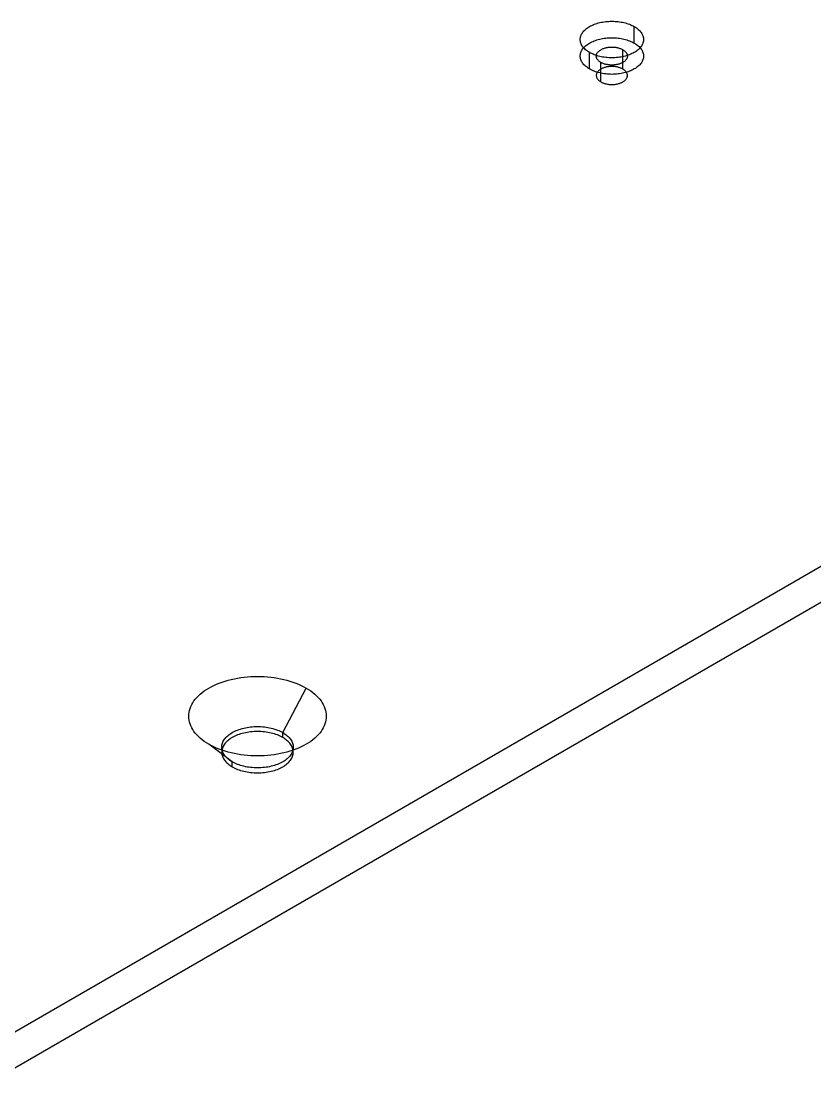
# Model space of a CAD drawing. Header units: inches. Extents: x 3 to 201, y 3 to 129.
# Drawn here: x 72.504 to 74.445, y 13.25 to 15.845 of the extents above; entities that cross this region are included whole.
import ezdxf

# ---------------------------------------------------------------- set-up
doc = ezdxf.new("R2010")
doc.units = ezdxf.units.IN
doc.header["$MEASUREMENT"] = 0

msp = doc.modelspace()

# ---------------------------------------------------------------- linework, layer by layer
at = {"layer": 'OUTLINE'}
for p, q in [((73.8892, 15.8286), (73.8917, 15.8303)), ((73.8917, 15.8303), (73.8943, 15.8319)), ((73.8943, 15.8319), (73.897, 15.8334)), ((73.897, 15.8334), (73.8999, 15.8348)), ((73.8999, 15.8348), (73.9029, 15.8362)), ((73.9029, 15.8362), (73.906, 15.8374)), ((73.906, 15.8374), (73.9092, 15.8386)), ((73.9092, 15.8386), (73.9125, 15.8397)), ((73.9125, 15.8397), (73.9159, 15.8407)), ((73.9159, 15.8407), (73.9194, 15.8416)), ((73.9194, 15.8416), (73.9229, 15.8424)), ((73.9229, 15.8424), (73.9265, 15.843)), ((73.9265, 15.843), (73.9302, 15.8436)), ((73.9302, 15.8436), (73.9339, 15.8441)), ((73.9339, 15.8441), (73.9377, 15.8445)), ((73.9377, 15.8445), (73.9414, 15.8447)), ((73.9414, 15.8447), (73.9452, 15.8449)), ((73.9452, 15.8449), (73.949, 15.845)), ((73.949, 15.845), (73.9528, 15.8449)), ((73.9528, 15.8449), (73.9566, 15.8447)), ((73.9566, 15.8447), (73.9604, 15.8445)), ((73.9604, 15.8445), (73.9641, 15.8441)), ((73.9641, 15.8441), (73.9678, 15.8436)), ((73.9678, 15.8436), (73.9715, 15.843)), ((73.9715, 15.843), (73.9751, 15.8424)), ((73.9751, 15.8424), (73.9786, 15.8416)), ((73.9786, 15.8416), (73.9821, 15.8407)), ((73.9821, 15.8407), (73.9855, 15.8397)), ((73.9855, 15.8397), (73.9888, 15.8386)), ((73.9888, 15.8386), (73.992, 15.8374)), ((73.992, 15.8374), (73.9951, 15.8362)), ((73.9951, 15.8362), (73.9981, 15.8348)), ((73.9981, 15.8348), (74.001, 15.8334)), ((74.001, 15.8334), (74.0038, 15.8319)), ((74.0038, 15.8319), (74.0064, 15.8303)), ((74.0038, 15.7914), (74.0038, 15.8319)), ((74.0064, 15.8303), (74.0089, 15.8286)), ((73.8717, 15.8025), (73.872, 15.8046)), ((73.872, 15.8046), (73.8724, 15.8068)), ((73.8724, 15.8068), (73.8731, 15.809)), ((73.8731, 15.809), (73.8739, 15.8111)), ((73.8739, 15.8111), (73.8749, 15.8132)), ((73.8749, 15.8132), (73.8761, 15.8153)), ((73.8761, 15.8153), (73.8775, 15.8174)), ((73.8775, 15.8174), (73.879, 15.8194)), ((73.879, 15.8194), (73.8807, 15.8213)), ((73.8807, 15.8213), (73.8826, 15.8232)), ((73.8826, 15.8232), (73.8847, 15.8251)), ((73.8847, 15.8251), (73.8868, 15.8269)), ((73.8868, 15.8269), (73.8892, 15.8286)), ((73.9302, 15.8032), (73.9339, 15.8037)), ((73.9339, 15.8037), (73.9377, 15.804)), ((73.9377, 15.804), (73.9414, 15.8043)), ((73.9414, 15.8043), (73.9452, 15.8045)), ((73.9452, 15.8045), (73.949, 15.8045)), ((73.949, 15.8045), (73.9528, 15.8045)), ((73.9528, 15.8045), (73.9566, 15.8043)), ((73.9566, 15.8043), (73.9604, 15.804)), ((73.9604, 15.804), (73.9641, 15.8037)), ((73.9641, 15.8037), (73.9678, 15.8032)), ((74.0089, 15.8286), (74.0112, 15.8269)), ((74.0112, 15.8269), (74.0134, 15.8251)), ((74.0134, 15.8251), (74.0154, 15.8232)), ((74.0154, 15.8232), (74.0173, 15.8213)), ((74.0173, 15.8213), (74.019, 15.8194)), ((74.019, 15.8194), (74.0205, 15.8174)), ((74.0205, 15.8174), (74.0219, 15.8153)), ((74.0219, 15.8153), (74.0231, 15.8132)), ((74.0231, 15.8132), (74.0241, 15.8111)), ((74.0241, 15.8111), (74.0249, 15.809)), ((74.0249, 15.809), (74.0256, 15.8068)), ((74.0256, 15.8068), (74.0261, 15.8046)), ((74.0261, 15.8046), (74.0263, 15.8025)), ((73.8716, 15.8003), (73.8717, 15.8025)), ((73.8717, 15.7981), (73.8716, 15.8003)), ((73.872, 15.7959), (73.8717, 15.7981)), ((73.8724, 15.7937), (73.872, 15.7959)), ((73.8731, 15.7915), (73.8724, 15.7937)), ((73.8739, 15.7894), (73.8731, 15.7915)), ((73.8749, 15.7873), (73.8739, 15.7894)), ((73.8761, 15.7852), (73.8749, 15.7873)), ((73.8775, 15.7832), (73.8761, 15.7852)), ((73.879, 15.7812), (73.8775, 15.7832)), ((73.8775, 15.7769), (73.879, 15.7789)), ((73.8807, 15.7792), (73.879, 15.7812)), ((73.879, 15.7789), (73.8807, 15.7809)), ((73.8807, 15.7809), (73.8826, 15.7828)), ((73.8826, 15.7773), (73.8807, 15.7792)), ((73.8826, 15.7828), (73.8847, 15.7846)), ((73.8847, 15.7846), (73.8868, 15.7864)), ((73.8868, 15.7864), (73.8892, 15.7882)), ((73.8892, 15.7882), (73.8917, 15.7898)), ((73.8917, 15.7898), (73.8943, 15.7914)), ((73.8943, 15.7914), (73.897, 15.7929)), ((73.897, 15.7929), (73.8999, 15.7944)), ((73.8999, 15.7944), (73.9029, 15.7957)), ((73.9029, 15.7957), (73.906, 15.797)), ((73.906, 15.797), (73.9092, 15.7982)), ((73.9092, 15.7982), (73.9125, 15.7992)), ((73.9125, 15.7992), (73.9159, 15.8002)), ((73.9159, 15.8002), (73.9194, 15.8011)), ((73.9194, 15.8011), (73.9229, 15.8019)), ((73.9229, 15.8019), (73.9265, 15.8026)), ((73.9248, 15.7768), (73.9263, 15.7775)), ((73.9263, 15.7775), (73.9278, 15.7781)), ((73.9265, 15.8026), (73.9302, 15.8032)), ((73.9278, 15.7781), (73.9294, 15.7787)), ((73.9294, 15.7787), (73.931, 15.7792)), ((73.931, 15.7792), (73.9327, 15.7797)), ((73.9327, 15.7797), (73.9344, 15.7802)), ((73.9344, 15.7802), (73.9362, 15.7805)), ((73.9362, 15.7805), (73.938, 15.7809)), ((73.938, 15.7809), (73.9398, 15.7812)), ((73.9398, 15.7812), (73.9416, 15.7814)), ((73.9416, 15.7814), (73.9434, 15.7816)), ((73.9434, 15.7816), (73.9453, 15.7817)), ((73.9453, 15.7817), (73.9471, 15.7818)), ((73.9471, 15.7818), (73.949, 15.7818)), ((73.949, 15.7818), (73.9509, 15.7818)), ((73.9509, 15.7818), (73.9528, 15.7817)), ((73.9528, 15.7817), (73.9546, 15.7816)), ((73.9546, 15.7816), (73.9565, 15.7814)), ((73.9565, 15.7814), (73.9583, 15.7812)), ((73.9583, 15.7812), (73.9601, 15.7809)), ((73.9601, 15.7809), (73.9619, 15.7805)), ((73.9619, 15.7805), (73.9636, 15.7802)), ((73.9636, 15.7802), (73.9653, 15.7797)), ((73.9653, 15.7797), (73.967, 15.7792)), ((73.967, 15.7792), (73.9686, 15.7787)), ((73.9678, 15.8032), (73.9715, 15.8026)), ((73.9686, 15.7787), (73.9702, 15.7781)), ((73.9702, 15.7781), (73.9717, 15.7775)), ((73.9715, 15.8026), (73.9751, 15.8019)), ((73.9717, 15.7775), (73.9732, 15.7768)), ((73.9751, 15.8019), (73.9786, 15.8011)), ((73.9786, 15.8011), (73.9821, 15.8002)), ((73.9821, 15.8002), (73.9855, 15.7992)), ((73.9855, 15.7992), (73.9888, 15.7982)), ((73.9888, 15.7982), (73.992, 15.797)), ((73.992, 15.797), (73.9951, 15.7957)), ((73.9951, 15.7957), (73.9981, 15.7944)), ((73.9981, 15.7944), (74.001, 15.7929)), ((74.001, 15.7929), (74.0038, 15.7914)), ((74.0038, 15.7914), (74.0064, 15.7898)), ((74.0064, 15.7898), (74.0089, 15.7882)), ((74.0089, 15.7882), (74.0112, 15.7864)), ((74.0112, 15.7864), (74.0134, 15.7846)), ((74.0134, 15.7846), (74.0154, 15.7828)), ((74.0154, 15.7828), (74.0173, 15.7809)), ((74.0173, 15.7792), (74.0154, 15.7773)), ((74.019, 15.7812), (74.0173, 15.7792)), ((74.0173, 15.7809), (74.019, 15.7789)), ((74.0205, 15.7832), (74.019, 15.7812)), ((74.019, 15.7789), (74.0205, 15.7769)), ((74.0219, 15.7852), (74.0205, 15.7832)), ((74.0231, 15.7873), (74.0219, 15.7852)), ((74.0241, 15.7894), (74.0231, 15.7873)), ((74.0249, 15.7915), (74.0241, 15.7894)), ((74.0256, 15.7937), (74.0249, 15.7915)), ((74.0261, 15.7959), (74.0256, 15.7937)), ((74.0263, 15.7981), (74.0261, 15.7959)), ((74.0263, 15.8025), (74.0264, 15.8003)), ((74.0264, 15.8003), (74.0263, 15.7981)), ((73.8716, 15.7598), (73.8717, 15.762)), ((73.8717, 15.7576), (73.8716, 15.7598)), ((73.8717, 15.762), (73.872, 15.7642)), ((73.872, 15.7554), (73.8717, 15.7576)), ((73.872, 15.7642), (73.8724, 15.7664)), ((73.8724, 15.7533), (73.872, 15.7554)), ((73.8724, 15.7664), (73.8731, 15.7685)), ((73.8731, 15.7511), (73.8724, 15.7533)), ((73.8731, 15.7685), (73.8739, 15.7707)), ((73.8739, 15.7707), (73.8749, 15.7728)), ((73.8749, 15.7728), (73.8761, 15.7749)), ((73.8761, 15.7749), (73.8775, 15.7769)), ((73.8847, 15.7754), (73.8826, 15.7773)), ((73.8868, 15.7736), (73.8847, 15.7754)), ((73.8892, 15.7719), (73.8868, 15.7736)), ((73.8917, 15.7703), (73.8892, 15.7719)), ((73.8943, 15.7687), (73.8917, 15.7703)), ((73.897, 15.7671), (73.8943, 15.7687)), ((73.8943, 15.7282), (73.8943, 15.7687)), ((73.8999, 15.7657), (73.897, 15.7671)), ((73.9029, 15.7644), (73.8999, 15.7657)), ((73.906, 15.7631), (73.9029, 15.7644)), ((73.9092, 15.7619), (73.906, 15.7631)), ((73.9125, 15.7608), (73.9092, 15.7619)), ((73.9109, 15.7609), (73.9111, 15.762)), ((73.9109, 15.7598), (73.9109, 15.7609)), ((73.9109, 15.7587), (73.9109, 15.7598)), ((73.9111, 15.7577), (73.9109, 15.7587)), ((73.9111, 15.762), (73.9113, 15.763)), ((73.9113, 15.7566), (73.9111, 15.7577)), ((73.9113, 15.763), (73.9116, 15.7641)), ((73.9116, 15.7555), (73.9113, 15.7566)), ((73.9116, 15.7641), (73.912, 15.7652)), ((73.912, 15.7545), (73.9116, 15.7555)), ((73.912, 15.7652), (73.9125, 15.7662)), ((73.9125, 15.7534), (73.912, 15.7545)), ((73.9125, 15.7662), (73.9131, 15.7672)), ((73.9159, 15.7599), (73.9125, 15.7608)), ((73.9131, 15.7524), (73.9125, 15.7534)), ((73.9131, 15.7672), (73.9138, 15.7682)), ((73.9138, 15.7514), (73.9131, 15.7524)), ((73.9138, 15.7682), (73.9146, 15.7692)), ((73.9146, 15.7692), (73.9154, 15.7702)), ((73.9154, 15.7702), (73.9163, 15.7711)), ((73.9194, 15.759), (73.9159, 15.7599)), ((73.9163, 15.7711), (73.9173, 15.772)), ((73.9173, 15.772), (73.9184, 15.7729)), ((73.9184, 15.7729), (73.9195, 15.7738)), ((73.9229, 15.7582), (73.9194, 15.759)), ((73.9195, 15.7738), (73.9208, 15.7746)), ((73.9208, 15.7746), (73.9221, 15.7754)), ((73.9221, 15.7754), (73.9234, 15.7761)), ((73.9265, 15.7575), (73.9229, 15.7582)), ((73.9234, 15.7761), (73.9248, 15.7768)), ((73.9302, 15.7569), (73.9265, 15.7575)), ((73.9339, 15.7564), (73.9302, 15.7569)), ((73.9377, 15.7561), (73.9339, 15.7564)), ((73.9414, 15.7558), (73.9377, 15.7561)), ((73.9452, 15.7556), (73.9414, 15.7558)), ((73.949, 15.7556), (73.9452, 15.7556)), ((73.9528, 15.7556), (73.949, 15.7556)), ((73.9566, 15.7558), (73.9528, 15.7556)), ((73.9604, 15.7561), (73.9566, 15.7558)), ((73.9641, 15.7564), (73.9604, 15.7561)), ((73.9678, 15.7569), (73.9641, 15.7564)), ((73.9715, 15.7575), (73.9678, 15.7569)), ((73.9751, 15.7582), (73.9715, 15.7575)), ((73.9732, 15.7768), (73.9746, 15.7761)), ((73.9746, 15.7761), (73.976, 15.7754)), ((73.9786, 15.759), (73.9751, 15.7582)), ((73.976, 15.7279), (73.976, 15.7754)), ((73.976, 15.7754), (73.9773, 15.7746)), ((73.9773, 15.7746), (73.9785, 15.7738)), ((73.9785, 15.7738), (73.9796, 15.7729)), ((73.9821, 15.7599), (73.9786, 15.759)), ((73.9796, 15.7729), (73.9807, 15.772)), ((73.9807, 15.772), (73.9817, 15.7711)), ((73.9817, 15.7711), (73.9826, 15.7702)), ((73.9855, 15.7608), (73.9821, 15.7599)), ((73.9826, 15.7702), (73.9835, 15.7692)), ((73.9835, 15.7692), (73.9842, 15.7682)), ((73.9842, 15.7682), (73.9849, 15.7672)), ((73.9849, 15.7524), (73.9842, 15.7514)), ((73.9849, 15.7672), (73.9855, 15.7662)), ((73.9855, 15.7534), (73.9849, 15.7524)), ((73.9855, 15.7662), (73.986, 15.7652)), ((73.9888, 15.7619), (73.9855, 15.7608)), ((73.986, 15.7545), (73.9855, 15.7534)), ((73.986, 15.7652), (73.9864, 15.7641)), ((73.9864, 15.7555), (73.986, 15.7545)), ((73.9864, 15.7641), (73.9867, 15.763)), ((73.9867, 15.7566), (73.9864, 15.7555)), ((73.9867, 15.763), (73.987, 15.762)), ((73.987, 15.7577), (73.9867, 15.7566)), ((73.987, 15.762), (73.9871, 15.7609)), ((73.9871, 15.7587), (73.987, 15.7577)), ((73.9871, 15.7609), (73.9871, 15.7598)), ((73.9871, 15.7598), (73.9871, 15.7587)), ((73.992, 15.7631), (73.9888, 15.7619)), ((73.9951, 15.7644), (73.992, 15.7631)), ((73.9981, 15.7657), (73.9951, 15.7644)), ((74.001, 15.7671), (73.9981, 15.7657)), ((74.0038, 15.7687), (74.001, 15.7671)), ((74.0064, 15.7703), (74.0038, 15.7687)), ((74.0089, 15.7719), (74.0064, 15.7703)), ((74.0112, 15.7736), (74.0089, 15.7719)), ((74.0134, 15.7754), (74.0112, 15.7736)), ((74.0154, 15.7773), (74.0134, 15.7754)), ((74.0205, 15.7769), (74.0219, 15.7749)), ((74.0219, 15.7749), (74.0231, 15.7728)), ((74.0231, 15.7728), (74.0241, 15.7707)), ((74.0241, 15.7707), (74.0249, 15.7685)), ((74.0249, 15.7685), (74.0256, 15.7664)), ((74.0256, 15.7533), (74.0249, 15.7511)), ((74.0256, 15.7664), (74.0261, 15.7642)), ((74.0261, 15.7554), (74.0256, 15.7533)), ((74.0261, 15.7642), (74.0263, 15.762)), ((74.0263, 15.7576), (74.0261, 15.7554)), ((74.0263, 15.762), (74.0264, 15.7598)), ((74.0264, 15.7598), (74.0263, 15.7576)), ((73.8739, 15.749), (73.8731, 15.7511)), ((73.8749, 15.7468), (73.8739, 15.749)), ((73.8761, 15.7448), (73.8749, 15.7468)), ((73.8775, 15.7427), (73.8761, 15.7448)), ((73.879, 15.7407), (73.8775, 15.7427)), ((73.8807, 15.7387), (73.879, 15.7407)), ((73.8826, 15.7368), (73.8807, 15.7387)), ((73.8847, 15.735), (73.8826, 15.7368)), ((73.8868, 15.7332), (73.8847, 15.735)), ((73.8892, 15.7315), (73.8868, 15.7332)), ((73.8917, 15.7298), (73.8892, 15.7315)), ((73.8943, 15.7282), (73.8917, 15.7298)), ((73.897, 15.7267), (73.8943, 15.7282)), ((73.8999, 15.7253), (73.897, 15.7267)), ((73.9146, 15.7504), (73.9138, 15.7514)), ((73.9154, 15.7494), (73.9146, 15.7504)), ((73.9163, 15.7485), (73.9154, 15.7494)), ((73.9173, 15.7476), (73.9163, 15.7485)), ((73.9184, 15.7467), (73.9173, 15.7476)), ((73.9195, 15.7459), (73.9184, 15.7467)), ((73.9195, 15.7263), (73.9184, 15.7254)), ((73.9208, 15.745), (73.9195, 15.7459)), ((73.9208, 15.7271), (73.9195, 15.7263)), ((73.9221, 15.7442), (73.9208, 15.745)), ((73.9221, 15.7279), (73.9208, 15.7271)), ((73.9221, 15.6968), (73.9221, 15.7442)), ((73.9234, 15.7435), (73.9221, 15.7442)), ((73.9234, 15.7286), (73.9221, 15.7279)), ((73.9248, 15.7428), (73.9234, 15.7435)), ((73.9248, 15.7293), (73.9234, 15.7286)), ((73.9263, 15.7421), (73.9248, 15.7428)), ((73.9263, 15.73), (73.9248, 15.7293)), ((73.9278, 15.7415), (73.9263, 15.7421)), ((73.9278, 15.7306), (73.9263, 15.73)), ((73.9294, 15.7409), (73.9278, 15.7415)), ((73.9294, 15.7312), (73.9278, 15.7306)), ((73.931, 15.7404), (73.9294, 15.7409)), ((73.931, 15.7317), (73.9294, 15.7312)), ((73.9327, 15.7399), (73.931, 15.7404)), ((73.9327, 15.7322), (73.931, 15.7317)), ((73.9344, 15.7395), (73.9327, 15.7399)), ((73.9344, 15.7327), (73.9327, 15.7322)), ((73.9362, 15.7391), (73.9344, 15.7395)), ((73.9362, 15.7331), (73.9344, 15.7327)), ((73.938, 15.7388), (73.9362, 15.7391)), ((73.938, 15.7334), (73.9362, 15.7331)), ((73.9398, 15.7385), (73.938, 15.7388)), ((73.9398, 15.7337), (73.938, 15.7334)), ((73.9416, 15.7382), (73.9398, 15.7385)), ((73.9416, 15.7339), (73.9398, 15.7337)), ((73.9434, 15.738), (73.9416, 15.7382)), ((73.9434, 15.7341), (73.9416, 15.7339)), ((73.9453, 15.7379), (73.9434, 15.738)), ((73.9453, 15.7342), (73.9434, 15.7341)), ((73.9471, 15.7378), (73.9453, 15.7379)), ((73.9471, 15.7343), (73.9453, 15.7342)), ((73.949, 15.7378), (73.9471, 15.7378)), ((73.949, 15.7343), (73.9471, 15.7343)), ((73.9509, 15.7378), (73.949, 15.7378)), ((73.9509, 15.7343), (73.949, 15.7343)), ((73.9528, 15.7379), (73.9509, 15.7378)), ((73.9528, 15.7342), (73.9509, 15.7343)), ((73.9546, 15.738), (73.9528, 15.7379)), ((73.9546, 15.7341), (73.9528, 15.7342)), ((73.9565, 15.7382), (73.9546, 15.738)), ((73.9565, 15.7339), (73.9546, 15.7341)), ((73.9583, 15.7385), (73.9565, 15.7382)), ((73.9583, 15.7337), (73.9565, 15.7339)), ((73.9601, 15.7388), (73.9583, 15.7385)), ((73.9601, 15.7334), (73.9583, 15.7337)), ((73.9619, 15.7391), (73.9601, 15.7388)), ((73.9619, 15.7331), (73.9601, 15.7334)), ((73.9636, 15.7395), (73.9619, 15.7391)), ((73.9636, 15.7327), (73.9619, 15.7331)), ((73.9653, 15.7399), (73.9636, 15.7395)), ((73.9653, 15.7322), (73.9636, 15.7327)), ((73.967, 15.7404), (73.9653, 15.7399)), ((73.967, 15.7317), (73.9653, 15.7322)), ((73.9686, 15.7409), (73.967, 15.7404)), ((73.9686, 15.7312), (73.967, 15.7317)), ((73.9702, 15.7415), (73.9686, 15.7409)), ((73.9702, 15.7306), (73.9686, 15.7312)), ((73.9717, 15.7421), (73.9702, 15.7415)), ((73.9717, 15.73), (73.9702, 15.7306)), ((73.9732, 15.7428), (73.9717, 15.7421)), ((73.9732, 15.7293), (73.9717, 15.73)), ((73.9746, 15.7435), (73.9732, 15.7428)), ((73.9746, 15.7286), (73.9732, 15.7293)), ((73.976, 15.7442), (73.9746, 15.7435)), ((73.976, 15.7279), (73.9746, 15.7286)), ((73.9773, 15.745), (73.976, 15.7442)), ((73.9773, 15.7271), (73.976, 15.7279)), ((73.9785, 15.7459), (73.9773, 15.745)), ((73.9785, 15.7263), (73.9773, 15.7271)), ((73.9796, 15.7467), (73.9785, 15.7459)), ((73.9796, 15.7254), (73.9785, 15.7263)), ((73.9807, 15.7476), (73.9796, 15.7467)), ((73.9817, 15.7485), (73.9807, 15.7476)), ((73.9826, 15.7494), (73.9817, 15.7485)), ((73.9835, 15.7504), (73.9826, 15.7494)), ((73.9842, 15.7514), (73.9835, 15.7504)), ((74.001, 15.7267), (73.9981, 15.7253)), ((74.0038, 15.7282), (74.001, 15.7267)), ((74.0064, 15.7298), (74.0038, 15.7282)), ((74.0089, 15.7315), (74.0064, 15.7298)), ((74.0112, 15.7332), (74.0089, 15.7315)), ((74.0134, 15.735), (74.0112, 15.7332)), ((74.0154, 15.7368), (74.0134, 15.735)), ((74.0173, 15.7387), (74.0154, 15.7368)), ((74.019, 15.7407), (74.0173, 15.7387)), ((74.0205, 15.7427), (74.019, 15.7407)), ((74.0219, 15.7448), (74.0205, 15.7427)), ((74.0231, 15.7468), (74.0219, 15.7448)), ((74.0241, 15.749), (74.0231, 15.7468)), ((74.0249, 15.7511), (74.0241, 15.749)), ((73.9029, 15.7239), (73.8999, 15.7253)), ((73.906, 15.7227), (73.9029, 15.7239)), ((73.9092, 15.7215), (73.906, 15.7227)), ((73.9125, 15.7204), (73.9092, 15.7215)), ((73.9111, 15.7145), (73.9109, 15.7134)), ((73.9109, 15.7134), (73.9109, 15.7123)), ((73.9109, 15.7123), (73.9109, 15.7112)), ((73.9109, 15.7112), (73.9111, 15.7102)), ((73.9113, 15.7156), (73.9111, 15.7145)), ((73.9111, 15.7102), (73.9113, 15.7091)), ((73.9116, 15.7166), (73.9113, 15.7156)), ((73.9113, 15.7091), (73.9116, 15.708)), ((73.912, 15.7177), (73.9116, 15.7166)), ((73.9116, 15.708), (73.912, 15.707)), ((73.9125, 15.7187), (73.912, 15.7177)), ((73.912, 15.707), (73.9125, 15.7059)), ((73.9159, 15.7194), (73.9125, 15.7204)), ((73.9131, 15.7197), (73.9125, 15.7187)), ((73.9125, 15.7059), (73.9131, 15.7049)), ((73.9138, 15.7208), (73.9131, 15.7197)), ((73.9131, 15.7049), (73.9138, 15.7039)), ((73.9146, 15.7217), (73.9138, 15.7208)), ((73.9138, 15.7039), (73.9146, 15.7029)), ((73.9154, 15.7227), (73.9146, 15.7217)), ((73.9146, 15.7029), (73.9154, 15.702)), ((73.9163, 15.7236), (73.9154, 15.7227)), ((73.9154, 15.702), (73.9163, 15.701)), ((73.9194, 15.7185), (73.9159, 15.7194)), ((73.9173, 15.7246), (73.9163, 15.7236)), ((73.9163, 15.701), (73.9173, 15.7001)), ((73.9184, 15.7254), (73.9173, 15.7246)), ((73.9173, 15.7001), (73.9184, 15.6992)), ((73.9229, 15.7177), (73.9194, 15.7185)), ((73.9265, 15.717), (73.9229, 15.7177)), ((73.9302, 15.7165), (73.9265, 15.717)), ((73.9339, 15.716), (73.9302, 15.7165)), ((73.9377, 15.7156), (73.9339, 15.716)), ((73.9414, 15.7153), (73.9377, 15.7156)), ((73.9452, 15.7152), (73.9414, 15.7153)), ((73.949, 15.7151), (73.9452, 15.7152)), ((73.9528, 15.7152), (73.949, 15.7151)), ((73.9566, 15.7153), (73.9528, 15.7152)), ((73.9604, 15.7156), (73.9566, 15.7153)), ((73.9641, 15.716), (73.9604, 15.7156)), ((73.9678, 15.7165), (73.9641, 15.716)), ((73.9715, 15.717), (73.9678, 15.7165)), ((73.9751, 15.7177), (73.9715, 15.717)), ((73.9786, 15.7185), (73.9751, 15.7177)), ((73.9821, 15.7194), (73.9786, 15.7185)), ((73.9807, 15.7246), (73.9796, 15.7254)), ((73.9796, 15.6992), (73.9807, 15.7001)), ((73.9817, 15.7236), (73.9807, 15.7246)), ((73.9807, 15.7001), (73.9817, 15.701)), ((73.9826, 15.7227), (73.9817, 15.7236)), ((73.9817, 15.701), (73.9826, 15.702)), ((73.9855, 15.7204), (73.9821, 15.7194)), ((73.9835, 15.7217), (73.9826, 15.7227)), ((73.9826, 15.702), (73.9835, 15.7029)), ((73.9842, 15.7208), (73.9835, 15.7217)), ((73.9835, 15.7029), (73.9842, 15.7039)), ((73.9849, 15.7197), (73.9842, 15.7208)), ((73.9842, 15.7039), (73.9849, 15.7049)), ((73.9855, 15.7187), (73.9849, 15.7197)), ((73.9849, 15.7049), (73.9855, 15.7059)), ((73.9888, 15.7215), (73.9855, 15.7204)), ((73.986, 15.7177), (73.9855, 15.7187)), ((73.9855, 15.7059), (73.986, 15.707)), ((73.9864, 15.7166), (73.986, 15.7177)), ((73.986, 15.707), (73.9864, 15.708)), ((73.9867, 15.7156), (73.9864, 15.7166)), ((73.9864, 15.708), (73.9867, 15.7091)), ((73.987, 15.7145), (73.9867, 15.7156)), ((73.9867, 15.7091), (73.987, 15.7102)), ((73.9871, 15.7134), (73.987, 15.7145)), ((73.987, 15.7102), (73.9871, 15.7112)), ((73.9871, 15.7123), (73.9871, 15.7134)), ((73.9871, 15.7112), (73.9871, 15.7123)), ((73.992, 15.7227), (73.9888, 15.7215)), ((73.9951, 15.7239), (73.992, 15.7227)), ((73.9981, 15.7253), (73.9951, 15.7239)), ((73.9184, 15.6992), (73.9195, 15.6984)), ((73.9195, 15.6984), (73.9208, 15.6975)), ((73.9208, 15.6975), (73.9221, 15.6968)), ((73.9221, 15.6968), (73.9234, 15.696)), ((73.9234, 15.696), (73.9248, 15.6953)), ((73.9248, 15.6953), (73.9263, 15.6946)), ((73.9263, 15.6946), (73.9278, 15.694)), ((73.9278, 15.694), (73.9294, 15.6934)), ((73.9294, 15.6934), (73.931, 15.6929)), ((73.931, 15.6929), (73.9327, 15.6924)), ((73.9327, 15.6924), (73.9344, 15.692)), ((73.9344, 15.692), (73.9362, 15.6916)), ((73.9362, 15.6916), (73.938, 15.6913)), ((73.938, 15.6913), (73.9398, 15.691)), ((73.9398, 15.691), (73.9416, 15.6907)), ((73.9416, 15.6907), (73.9434, 15.6906)), ((73.9434, 15.6906), (73.9453, 15.6904)), ((73.9453, 15.6904), (73.9471, 15.6903)), ((73.9471, 15.6903), (73.949, 15.6903)), ((73.949, 15.6903), (73.9509, 15.6903)), ((73.9509, 15.6903), (73.9528, 15.6904)), ((73.9528, 15.6904), (73.9546, 15.6906)), ((73.9546, 15.6906), (73.9565, 15.6907)), ((73.9565, 15.6907), (73.9583, 15.691)), ((73.9583, 15.691), (73.9601, 15.6913)), ((73.9601, 15.6913), (73.9619, 15.6916)), ((73.9619, 15.6916), (73.9636, 15.692)), ((73.9636, 15.692), (73.9653, 15.6924)), ((73.9653, 15.6924), (73.967, 15.6929)), ((73.967, 15.6929), (73.9686, 15.6934)), ((73.9686, 15.6934), (73.9702, 15.694)), ((73.9702, 15.694), (73.9717, 15.6946)), ((73.9717, 15.6946), (73.9732, 15.6953)), ((73.9732, 15.6953), (73.9746, 15.696)), ((73.9746, 15.696), (73.976, 15.6968)), ((73.976, 15.6968), (73.9773, 15.6975)), ((73.9773, 15.6975), (73.9785, 15.6984)), ((73.9785, 15.6984), (73.9796, 15.6992)), ((76.386, 15.6244), (72.4259, 13.3379)), ((76.386, 15.5364), (72.4259, 13.25)), ((72.9694, 14.2181), (72.9756, 14.2212)), ((72.9756, 14.2212), (72.9821, 14.2241)), ((72.9821, 14.2241), (72.9889, 14.2269)), ((72.9889, 14.2269), (72.9959, 14.2294)), ((72.9959, 14.2294), (73.0031, 14.2318)), ((73.0031, 14.2318), (73.0104, 14.2339)), ((73.0104, 14.2339), (73.018, 14.2358)), ((73.018, 14.2358), (73.0257, 14.2376)), ((73.0257, 14.2376), (73.0335, 14.2391)), ((73.0335, 14.2391), (73.0415, 14.2403)), ((73.0415, 14.2403), (73.0495, 14.2414)), ((73.0495, 14.2414), (73.0577, 14.2422)), ((73.0577, 14.2422), (73.0659, 14.2428)), ((73.0659, 14.2428), (73.0741, 14.2431)), ((73.0741, 14.2431), (73.0824, 14.2432)), ((73.0824, 14.2432), (73.0906, 14.2431)), ((73.0906, 14.2431), (73.0989, 14.2428)), ((73.0989, 14.2428), (73.107, 14.2422)), ((73.107, 14.2422), (73.1152, 14.2414)), ((73.1152, 14.2414), (73.1232, 14.2403)), ((73.1232, 14.2403), (73.1312, 14.2391)), ((73.1312, 14.2391), (73.139, 14.2376)), ((73.139, 14.2376), (73.1467, 14.2358)), ((73.1467, 14.2358), (73.1543, 14.2339)), ((73.1543, 14.2339), (73.1617, 14.2318)), ((73.1617, 14.2318), (73.1688, 14.2294)), ((73.1688, 14.2294), (73.1758, 14.2269)), ((73.1758, 14.2269), (73.1826, 14.2241)), ((73.1826, 14.2241), (73.1891, 14.2212)), ((73.1891, 14.2212), (73.1953, 14.2181)), ((72.934, 14.1919), (72.9381, 14.196)), ((72.9381, 14.196), (72.9425, 14.2001)), ((72.9425, 14.2001), (72.9472, 14.204)), ((72.9472, 14.204), (72.9523, 14.2077)), ((72.9523, 14.2077), (72.9577, 14.2113)), ((72.9577, 14.2113), (72.9634, 14.2148)), ((72.9634, 14.2148), (72.9694, 14.2181)), ((73.1442, 14.106), (73.2013, 14.2148)), ((73.1953, 14.2181), (73.2013, 14.2148)), ((73.2013, 14.2148), (73.207, 14.2113)), ((73.207, 14.2113), (73.2124, 14.2077)), ((73.2124, 14.2077), (73.2175, 14.204)), ((73.2175, 14.204), (73.2222, 14.2001)), ((73.2222, 14.2001), (73.2267, 14.196)), ((73.2267, 14.196), (73.2307, 14.1919)), ((72.9174, 14.1651), (72.9192, 14.1697)), ((72.9192, 14.1697), (72.9214, 14.1743)), ((72.9214, 14.1743), (72.924, 14.1788)), ((72.924, 14.1788), (72.9269, 14.1833)), ((72.9269, 14.1833), (72.9303, 14.1876)), ((72.9303, 14.1876), (72.934, 14.1919)), ((73.2307, 14.1919), (73.2344, 14.1876)), ((73.2344, 14.1876), (73.2378, 14.1833)), ((73.2378, 14.1833), (73.2408, 14.1788)), ((73.2408, 14.1788), (73.2433, 14.1743)), ((73.2433, 14.1743), (73.2455, 14.1697)), ((73.2455, 14.1697), (73.2474, 14.1651)), ((72.9141, 14.1461), (72.9143, 14.1509)), ((72.9143, 14.1413), (72.9141, 14.1461)), ((72.9143, 14.1509), (72.9149, 14.1556)), ((72.9149, 14.1556), (72.916, 14.1604)), ((72.916, 14.1604), (72.9174, 14.1651)), ((73.2474, 14.1651), (73.2488, 14.1604)), ((73.2488, 14.1604), (73.2498, 14.1556)), ((73.2498, 14.1556), (73.2504, 14.1509)), ((73.2504, 14.1509), (73.2506, 14.1461)), ((73.2506, 14.1461), (73.2504, 14.1413)), ((72.9149, 14.1366), (72.9143, 14.1413)), ((72.916, 14.1319), (72.9149, 14.1366)), ((72.9174, 14.1272), (72.916, 14.1319)), ((72.9192, 14.1225), (72.9174, 14.1272)), ((72.9214, 14.1179), (72.9192, 14.1225)), ((72.924, 14.1134), (72.9214, 14.1179)), ((73.045, 14.1159), (73.0489, 14.117)), ((73.0489, 14.117), (73.0529, 14.1178)), ((73.0529, 14.1178), (73.057, 14.1186)), ((73.057, 14.1186), (73.0611, 14.1193)), ((73.0611, 14.1193), (73.0653, 14.1198)), ((73.0653, 14.1198), (73.0695, 14.1202)), ((73.0695, 14.1202), (73.0738, 14.1206)), ((73.0738, 14.1206), (73.0781, 14.1207)), ((73.0781, 14.1207), (73.0824, 14.1208)), ((73.0824, 14.1208), (73.0867, 14.1207)), ((73.0867, 14.1207), (73.0909, 14.1206)), ((73.0909, 14.1206), (73.0952, 14.1202)), ((73.0952, 14.1202), (73.0994, 14.1198)), ((73.0994, 14.1198), (73.1036, 14.1193)), ((73.1036, 14.1193), (73.1078, 14.1186)), ((73.1078, 14.1186), (73.1118, 14.1178)), ((73.1118, 14.1178), (73.1158, 14.117)), ((73.1158, 14.117), (73.1198, 14.1159)), ((73.2433, 14.1179), (73.2408, 14.1134)), ((73.2455, 14.1225), (73.2433, 14.1179)), ((73.2474, 14.1272), (73.2455, 14.1225)), ((73.2488, 14.1319), (73.2474, 14.1272)), ((73.2498, 14.1366), (73.2488, 14.1319)), ((73.2504, 14.1413), (73.2498, 14.1366)), ((72.9269, 14.1089), (72.924, 14.1134)), ((72.9303, 14.1046), (72.9269, 14.1089)), ((72.934, 14.1003), (72.9303, 14.1046)), ((72.9381, 14.0962), (72.934, 14.1003)), ((72.9425, 14.0921), (72.9381, 14.0962)), ((72.9472, 14.0883), (72.9425, 14.0921)), ((73.0015, 14.0896), (73.0033, 14.0919)), ((73.0033, 14.0919), (73.0052, 14.0941)), ((73.0052, 14.0941), (73.0073, 14.0963)), ((73.0073, 14.0963), (73.0096, 14.0983)), ((73.0096, 14.0983), (73.0121, 14.1004)), ((73.0121, 14.1004), (73.0147, 14.1023)), ((73.0147, 14.1023), (73.0175, 14.1042)), ((73.0175, 14.0921), (73.0147, 14.0902)), ((73.0175, 14.1042), (73.0205, 14.106)), ((73.0205, 14.0939), (73.0175, 14.0921)), ((73.0205, 14.106), (73.0236, 14.1077)), ((73.0236, 14.0956), (73.0205, 14.0939)), ((73.0236, 14.1077), (73.0269, 14.1093)), ((73.0269, 14.0972), (73.0236, 14.0956)), ((73.0269, 14.1093), (73.0302, 14.1109)), ((73.0302, 14.0987), (73.0269, 14.0972)), ((73.0302, 14.1109), (73.0338, 14.1123)), ((73.0338, 14.1002), (73.0302, 14.0987)), ((73.0338, 14.1123), (73.0374, 14.1136)), ((73.0374, 14.1015), (73.0338, 14.1002)), ((73.0374, 14.1136), (73.0411, 14.1148)), ((73.0411, 14.1027), (73.0374, 14.1015)), ((73.0411, 14.1148), (73.045, 14.1159)), ((73.045, 14.1038), (73.0411, 14.1027)), ((73.0489, 14.1048), (73.045, 14.1038)), ((73.0529, 14.1057), (73.0489, 14.1048)), ((73.057, 14.1065), (73.0529, 14.1057)), ((73.0611, 14.1072), (73.057, 14.1065)), ((73.0653, 14.1077), (73.0611, 14.1072)), ((73.0695, 14.1081), (73.0653, 14.1077)), ((73.0738, 14.1084), (73.0695, 14.1081)), ((73.0781, 14.1086), (73.0738, 14.1084)), ((73.0824, 14.1087), (73.0781, 14.1086)), ((73.0867, 14.1086), (73.0824, 14.1087)), ((73.0909, 14.1084), (73.0867, 14.1086)), ((73.0952, 14.1081), (73.0909, 14.1084)), ((73.0994, 14.1077), (73.0952, 14.1081)), ((73.1036, 14.1072), (73.0994, 14.1077)), ((73.1078, 14.1065), (73.1036, 14.1072)), ((73.1118, 14.1057), (73.1078, 14.1065)), ((73.1158, 14.1048), (73.1118, 14.1057)), ((73.1198, 14.1038), (73.1158, 14.1048)), ((73.1198, 14.1159), (73.1236, 14.1148)), ((73.1236, 14.1027), (73.1198, 14.1038)), ((73.1236, 14.1148), (73.1273, 14.1136)), ((73.1273, 14.1015), (73.1236, 14.1027)), ((73.1273, 14.1136), (73.131, 14.1123)), ((73.131, 14.1002), (73.1273, 14.1015)), ((73.131, 14.1123), (73.1345, 14.1109)), ((73.1345, 14.0987), (73.131, 14.1002)), ((73.1345, 14.1109), (73.1379, 14.1093)), ((73.1379, 14.0972), (73.1345, 14.0987)), ((73.1379, 14.1093), (73.1411, 14.1077)), ((73.1411, 14.0956), (73.1379, 14.0972)), ((73.1411, 14.1077), (73.1442, 14.106)), ((73.1442, 14.0939), (73.1411, 14.0956)), ((73.1442, 14.0939), (73.1442, 14.106)), ((73.1442, 14.106), (73.1472, 14.1042)), ((73.1472, 14.0921), (73.1442, 14.0939)), ((73.1472, 14.1042), (73.15, 14.1023)), ((73.15, 14.0902), (73.1472, 14.0921)), ((73.15, 14.1023), (73.1526, 14.1004)), ((73.1526, 14.1004), (73.1551, 14.0983)), ((73.1551, 14.0983), (73.1574, 14.0963)), ((73.1574, 14.0963), (73.1595, 14.0941)), ((73.1595, 14.0941), (73.1615, 14.0919)), ((73.1615, 14.0919), (73.1632, 14.0896)), ((73.2222, 14.0921), (73.2175, 14.0883)), ((73.2267, 14.0962), (73.2222, 14.0921)), ((73.2307, 14.1003), (73.2267, 14.0962)), ((73.2344, 14.1046), (73.2307, 14.1003)), ((73.2378, 14.1089), (73.2344, 14.1046)), ((73.2408, 14.1134), (73.2378, 14.1089)), ((72.9523, 14.0845), (72.9472, 14.0883)), ((72.9577, 14.0809), (72.9523, 14.0845)), ((72.9634, 14.0774), (72.9577, 14.0809)), ((73.0205, 14.0346), (72.9634, 14.0774)), ((72.9694, 14.0741), (72.9634, 14.0774)), ((72.9756, 14.071), (72.9694, 14.0741)), ((72.9821, 14.0681), (72.9756, 14.071)), ((72.9889, 14.0654), (72.9821, 14.0681)), ((72.9959, 14.0628), (72.9889, 14.0654)), ((72.9949, 14.0703), (72.995, 14.0728)), ((72.995, 14.0678), (72.9949, 14.0703)), ((72.995, 14.0728), (72.9953, 14.0752)), ((72.9953, 14.0653), (72.995, 14.0678)), ((72.9953, 14.0752), (72.9958, 14.0777)), ((72.9958, 14.0656), (72.9953, 14.0631)), ((72.9958, 14.0629), (72.9953, 14.0653)), ((72.9958, 14.0777), (72.9965, 14.0801)), ((72.9965, 14.068), (72.9958, 14.0656)), ((72.9965, 14.0801), (72.9975, 14.0826)), ((72.9975, 14.0704), (72.9965, 14.068)), ((72.9975, 14.0826), (72.9986, 14.0849)), ((72.9986, 14.0728), (72.9975, 14.0704)), ((72.9986, 14.0849), (73, 14.0873)), ((73, 14.0752), (72.9986, 14.0728)), ((73, 14.0873), (73.0015, 14.0896)), ((73.0015, 14.0775), (73, 14.0752)), ((73.0033, 14.0798), (73.0015, 14.0775)), ((73.0052, 14.082), (73.0033, 14.0798)), ((73.0073, 14.0841), (73.0052, 14.082)), ((73.0096, 14.0862), (73.0073, 14.0841)), ((73.0121, 14.0883), (73.0096, 14.0862)), ((73.0147, 14.0902), (73.0121, 14.0883)), ((73.1526, 14.0883), (73.15, 14.0902)), ((73.1551, 14.0862), (73.1526, 14.0883)), ((73.1574, 14.0841), (73.1551, 14.0862)), ((73.1595, 14.082), (73.1574, 14.0841)), ((73.1615, 14.0798), (73.1595, 14.082)), ((73.1632, 14.0775), (73.1615, 14.0798)), ((73.1632, 14.0896), (73.1647, 14.0873)), ((73.1647, 14.0752), (73.1632, 14.0775)), ((73.1647, 14.0873), (73.1661, 14.0849)), ((73.1661, 14.0728), (73.1647, 14.0752)), ((73.1661, 14.0849), (73.1672, 14.0826)), ((73.1672, 14.0704), (73.1661, 14.0728)), ((73.1672, 14.0826), (73.1682, 14.0801)), ((73.1682, 14.068), (73.1672, 14.0704)), ((73.1682, 14.0801), (73.1689, 14.0777)), ((73.1689, 14.0656), (73.1682, 14.068)), ((73.1758, 14.0654), (73.1688, 14.0628)), ((73.1689, 14.0777), (73.1694, 14.0752)), ((73.1694, 14.0631), (73.1689, 14.0656)), ((73.1694, 14.0653), (73.1689, 14.0629)), ((73.1694, 14.0752), (73.1698, 14.0728)), ((73.1698, 14.0678), (73.1694, 14.0653)), ((73.1698, 14.0728), (73.1699, 14.0703)), ((73.1699, 14.0703), (73.1698, 14.0678)), ((73.1826, 14.0681), (73.1758, 14.0654)), ((73.1891, 14.071), (73.1826, 14.0681)), ((73.1953, 14.0741), (73.1891, 14.071)), ((73.2013, 14.0774), (73.1953, 14.0741)), ((73.207, 14.0809), (73.2013, 14.0774)), ((73.2124, 14.0845), (73.207, 14.0809)), ((73.2175, 14.0883), (73.2124, 14.0845)), ((72.995, 14.0606), (72.9949, 14.0582)), ((72.9949, 14.0582), (72.995, 14.0557)), ((72.9953, 14.0631), (72.995, 14.0606)), ((72.995, 14.0557), (72.9953, 14.0532)), ((72.9953, 14.0532), (72.9958, 14.0508)), ((72.9965, 14.0604), (72.9958, 14.0629)), ((72.9958, 14.0508), (72.9965, 14.0483)), ((73.0031, 14.0605), (72.9959, 14.0628)), ((72.9975, 14.058), (72.9965, 14.0604)), ((72.9965, 14.0483), (72.9975, 14.0459)), ((72.9986, 14.0556), (72.9975, 14.058)), ((72.9975, 14.0459), (72.9986, 14.0435)), ((73, 14.0533), (72.9986, 14.0556)), ((72.9986, 14.0435), (73, 14.0412)), ((73.0015, 14.0509), (73, 14.0533)), ((73, 14.0412), (73.0015, 14.0388)), ((73.0033, 14.0487), (73.0015, 14.0509)), ((73.0015, 14.0388), (73.0033, 14.0366)), ((73.0104, 14.0583), (73.0031, 14.0605)), ((73.0052, 14.0465), (73.0033, 14.0487)), ((73.0073, 14.0443), (73.0052, 14.0465)), ((73.0096, 14.0422), (73.0073, 14.0443)), ((73.0121, 14.0402), (73.0096, 14.0422)), ((73.018, 14.0564), (73.0104, 14.0583)), ((73.0147, 14.0382), (73.0121, 14.0402)), ((73.0257, 14.0547), (73.018, 14.0564)), ((73.0335, 14.0532), (73.0257, 14.0547)), ((73.0415, 14.0519), (73.0335, 14.0532)), ((73.0495, 14.0508), (73.0415, 14.0519)), ((73.0577, 14.05), (73.0495, 14.0508)), ((73.0659, 14.0494), (73.0577, 14.05)), ((73.0741, 14.0491), (73.0659, 14.0494)), ((73.0824, 14.049), (73.0741, 14.0491)), ((73.0906, 14.0491), (73.0824, 14.049)), ((73.0989, 14.0494), (73.0906, 14.0491)), ((73.107, 14.05), (73.0989, 14.0494)), ((73.1152, 14.0508), (73.107, 14.05)), ((73.1232, 14.0519), (73.1152, 14.0508)), ((73.1312, 14.0532), (73.1232, 14.0519)), ((73.139, 14.0547), (73.1312, 14.0532)), ((73.1467, 14.0564), (73.139, 14.0547)), ((73.1543, 14.0583), (73.1467, 14.0564)), ((73.1526, 14.0402), (73.15, 14.0382)), ((73.1551, 14.0422), (73.1526, 14.0402)), ((73.1617, 14.0605), (73.1543, 14.0583)), ((73.1574, 14.0443), (73.1551, 14.0422)), ((73.1595, 14.0465), (73.1574, 14.0443)), ((73.1615, 14.0487), (73.1595, 14.0465)), ((73.1632, 14.0509), (73.1615, 14.0487)), ((73.1615, 14.0366), (73.1632, 14.0388)), ((73.1688, 14.0628), (73.1617, 14.0605)), ((73.1647, 14.0533), (73.1632, 14.0509)), ((73.1632, 14.0388), (73.1647, 14.0412)), ((73.1661, 14.0556), (73.1647, 14.0533)), ((73.1647, 14.0412), (73.1661, 14.0435)), ((73.1672, 14.058), (73.1661, 14.0556)), ((73.1661, 14.0435), (73.1672, 14.0459)), ((73.1682, 14.0604), (73.1672, 14.058)), ((73.1672, 14.0459), (73.1682, 14.0483)), ((73.1689, 14.0629), (73.1682, 14.0604)), ((73.1682, 14.0483), (73.1689, 14.0508)), ((73.1689, 14.0508), (73.1694, 14.0532)), ((73.1698, 14.0606), (73.1694, 14.0631)), ((73.1694, 14.0532), (73.1698, 14.0557)), ((73.1699, 14.0582), (73.1698, 14.0606)), ((73.1698, 14.0557), (73.1699, 14.0582)), ((73.0033, 14.0366), (73.0052, 14.0344)), ((73.0052, 14.0344), (73.0073, 14.0322)), ((73.0073, 14.0322), (73.0096, 14.0301)), ((73.0096, 14.0301), (73.0121, 14.0281)), ((73.0121, 14.0281), (73.0147, 14.0261)), ((73.0175, 14.0364), (73.0147, 14.0382)), ((73.0147, 14.0261), (73.0175, 14.0242)), ((73.0205, 14.0346), (73.0175, 14.0364)), ((73.0175, 14.0242), (73.0205, 14.0224)), ((73.0236, 14.0328), (73.0205, 14.0346)), ((73.0205, 14.0224), (73.0205, 14.0346)), ((73.0205, 14.0224), (73.0236, 14.0207)), ((73.0269, 14.0312), (73.0236, 14.0328)), ((73.0236, 14.0207), (73.0269, 14.0191)), ((73.0302, 14.0297), (73.0269, 14.0312)), ((73.0269, 14.0191), (73.0302, 14.0176)), ((73.0338, 14.0283), (73.0302, 14.0297)), ((73.0302, 14.0176), (73.0338, 14.0162)), ((73.0374, 14.0269), (73.0338, 14.0283)), ((73.0338, 14.0162), (73.0374, 14.0148)), ((73.0411, 14.0257), (73.0374, 14.0269)), ((73.0374, 14.0148), (73.0411, 14.0136)), ((73.045, 14.0246), (73.0411, 14.0257)), ((73.0411, 14.0136), (73.045, 14.0125)), ((73.0489, 14.0236), (73.045, 14.0246)), ((73.0529, 14.0227), (73.0489, 14.0236)), ((73.057, 14.0219), (73.0529, 14.0227)), ((73.0611, 14.0213), (73.057, 14.0219)), ((73.0653, 14.0207), (73.0611, 14.0213)), ((73.0695, 14.0203), (73.0653, 14.0207)), ((73.0738, 14.02), (73.0695, 14.0203)), ((73.0781, 14.0198), (73.0738, 14.02)), ((73.0824, 14.0198), (73.0781, 14.0198)), ((73.0867, 14.0198), (73.0824, 14.0198)), ((73.0909, 14.02), (73.0867, 14.0198)), ((73.0952, 14.0203), (73.0909, 14.02)), ((73.0994, 14.0207), (73.0952, 14.0203)), ((73.1036, 14.0213), (73.0994, 14.0207)), ((73.1078, 14.0219), (73.1036, 14.0213)), ((73.1118, 14.0227), (73.1078, 14.0219)), ((73.1158, 14.0236), (73.1118, 14.0227)), ((73.1198, 14.0246), (73.1158, 14.0236)), ((73.1236, 14.0257), (73.1198, 14.0246)), ((73.1198, 14.0125), (73.1236, 14.0136)), ((73.1273, 14.0269), (73.1236, 14.0257)), ((73.1236, 14.0136), (73.1273, 14.0148)), ((73.131, 14.0283), (73.1273, 14.0269)), ((73.1273, 14.0148), (73.131, 14.0162)), ((73.1345, 14.0297), (73.131, 14.0283)), ((73.131, 14.0162), (73.1345, 14.0176)), ((73.1379, 14.0312), (73.1345, 14.0297)), ((73.1345, 14.0176), (73.1379, 14.0191)), ((73.1411, 14.0328), (73.1379, 14.0312)), ((73.1379, 14.0191), (73.1411, 14.0207)), ((73.1442, 14.0346), (73.1411, 14.0328)), ((73.1411, 14.0207), (73.1442, 14.0224)), ((73.1472, 14.0364), (73.1442, 14.0346)), ((73.1442, 14.0224), (73.1472, 14.0242)), ((73.15, 14.0382), (73.1472, 14.0364)), ((73.1472, 14.0242), (73.15, 14.0261)), ((73.15, 14.0261), (73.1526, 14.0281)), ((73.1526, 14.0281), (73.1551, 14.0301)), ((73.1551, 14.0301), (73.1574, 14.0322)), ((73.1574, 14.0322), (73.1595, 14.0344)), ((73.1595, 14.0344), (73.1615, 14.0366)), ((73.045, 14.0125), (73.0489, 14.0115)), ((73.0489, 14.0115), (73.0529, 14.0106)), ((73.0529, 14.0106), (73.057, 14.0098)), ((73.057, 14.0098), (73.0611, 14.0092)), ((73.0611, 14.0092), (73.0653, 14.0086)), ((73.0653, 14.0086), (73.0695, 14.0082)), ((73.0695, 14.0082), (73.0738, 14.0079)), ((73.0738, 14.0079), (73.0781, 14.0077)), ((73.0781, 14.0077), (73.0824, 14.0077)), ((73.0824, 14.0077), (73.0867, 14.0077)), ((73.0867, 14.0077), (73.0909, 14.0079)), ((73.0909, 14.0079), (73.0952, 14.0082)), ((73.0952, 14.0082), (73.0994, 14.0086)), ((73.0994, 14.0086), (73.1036, 14.0092)), ((73.1036, 14.0092), (73.1078, 14.0098)), ((73.1078, 14.0098), (73.1118, 14.0106)), ((73.1118, 14.0106), (73.1158, 14.0115)), ((73.1158, 14.0115), (73.1198, 14.0125))]:
    msp.add_line(p, q, dxfattribs=at)

doc.saveas('drawing.dxf')
